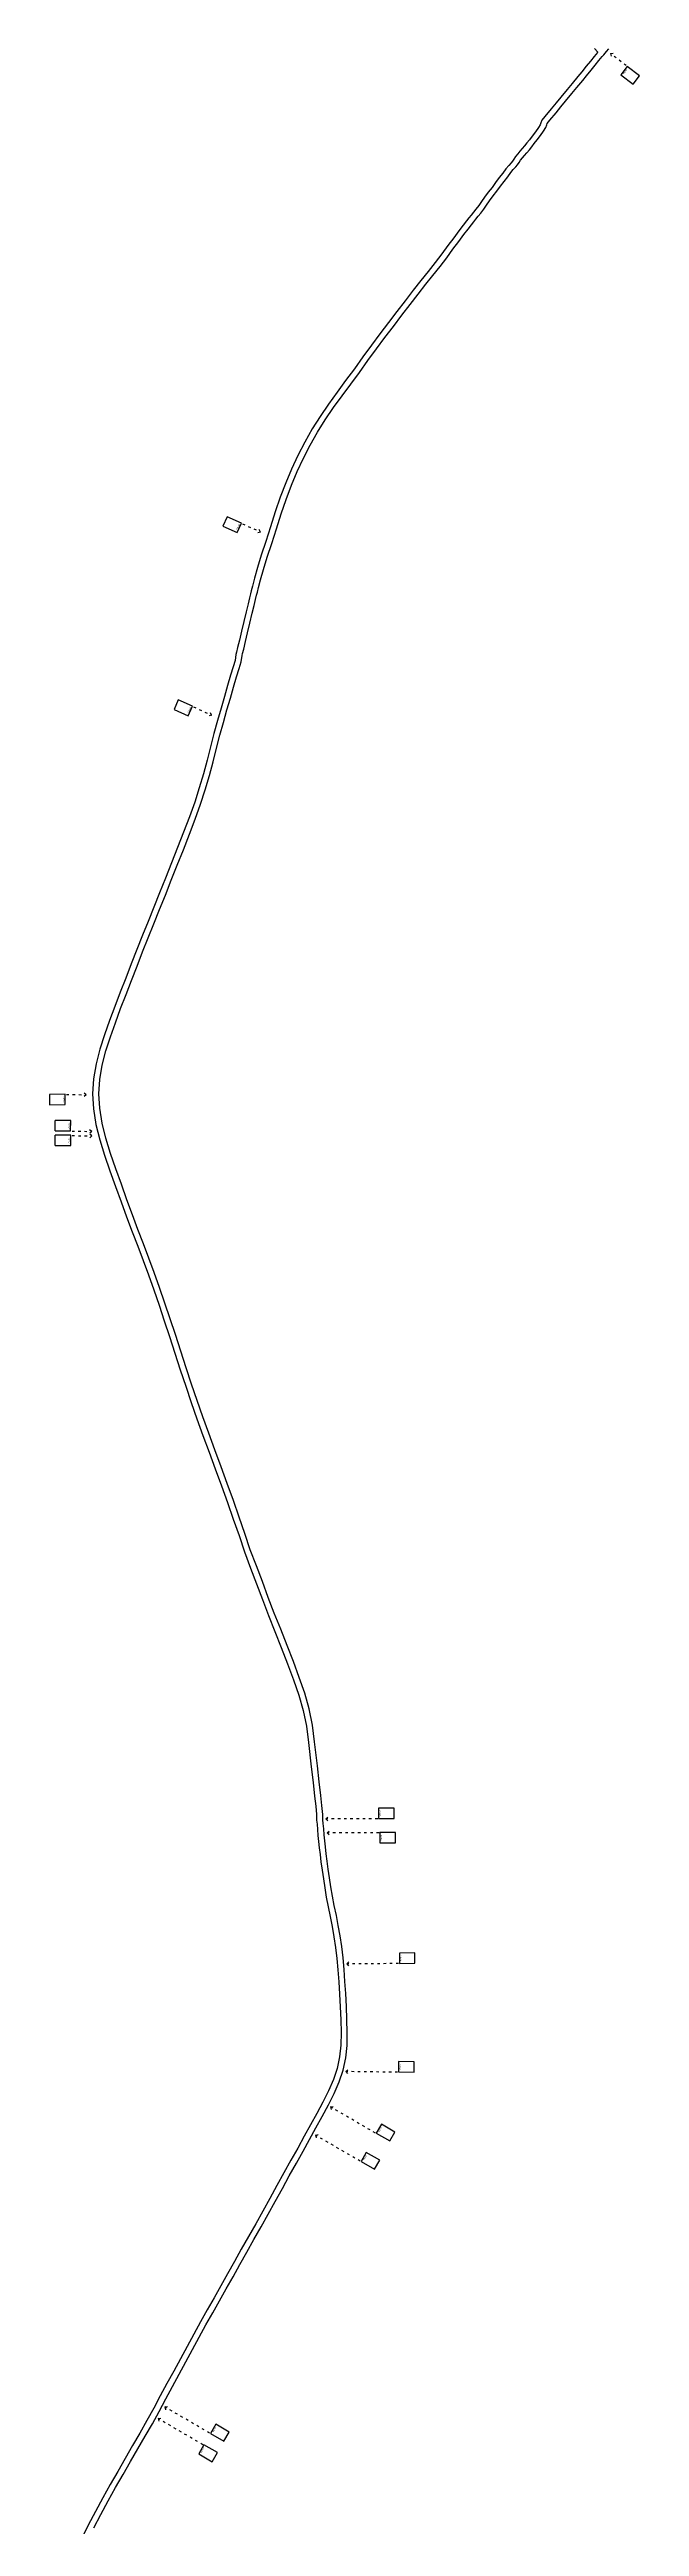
# Model space of a CAD drawing. Extents: x 714896 to 749292, y 8417558 to 8447149.
# Drawn here: x 737042 to 737611, y 8436303 to 8438690 of the extents above; entities that cross this region are included whole.
import ezdxf
from ezdxf.enums import TextEntityAlignment as Align

# ---------------------------------------------------------------- set-up
doc = ezdxf.new("R2010")
doc.units = 0
doc.header["$MEASUREMENT"] = 0
doc.linetypes.add('ACAD_ISO03W100', pattern=[30, 12, -18])
for name, color, linetype in [('LOTE', 7, 'CONTINUOUS'), ('NUM-PORTA', 7, 'CONTINUOUS'), ('QUADRA', 6, 'CONTINUOUS')]:
    doc.layers.add(name, color=color, linetype=linetype)

msp = doc.modelspace()

# ---------------------------------------------------------------- linework, layer by layer
at = {"layer": 'LOTE'}
for p, q in [((737599.2, 8438673.5), (737593.2, 8438665.5)), ((737593.2, 8438665.5), (737605.2, 8438656.5)), ((737611.2, 8438664.5), (737599.2, 8438673.5)), ((737605.2, 8438656.5), (737611.2, 8438664.5)), ((737213.6, 8438239.6), (737209.6, 8438230.4)), ((737209.6, 8438230.4), (737223.3, 8438224.4)), ((737227.4, 8438233.5), (737213.6, 8438239.6)), ((737223.3, 8438224.4), (737227.4, 8438233.5)), ((737166.5, 8438063.1), (737162.5, 8438054)), ((737180.3, 8438057.1), (737166.5, 8438063.1)), ((737176.2, 8438047.9), (737180.3, 8438057.1)), ((737162.5, 8438054), (737176.2, 8438047.9)), ((737057.4, 8437683.1), (737042.4, 8437683)), ((737042.4, 8437683), (737042.4, 8437673)), ((737057.4, 8437673.1), (737057.4, 8437683.1)), ((737042.4, 8437673), (737057.4, 8437673.1)), ((737047.8, 8437647.9), (737047.9, 8437657.9)), ((737062.9, 8437657.9), (737047.9, 8437657.9)), ((737062.8, 8437647.9), (737062.9, 8437657.9)), ((737047.8, 8437647.9), (737062.8, 8437647.9)), ((737047.9, 8437633.6), (737047.9, 8437643.6)), ((737062.9, 8437643.6), (737047.9, 8437643.6)), ((737047.9, 8437633.6), (737062.9, 8437633.6)), ((737062.9, 8437633.6), (737062.9, 8437643.6)), ((737374.6, 8436995.3), (737359.6, 8436995.2)), ((737359.6, 8436995.2), (737359.6, 8436985.2)), ((737359.6, 8436985.2), (737374.6, 8436985.3)), ((737374.6, 8436985.3), (737374.6, 8436995.3)), ((737375.9, 8436971.9), (737360.9, 8436971.8)), ((737360.9, 8436971.8), (737361, 8436961.8)), ((737361, 8436961.8), (737376, 8436961.9)), ((737376, 8436961.9), (737375.9, 8436971.9)), ((737394.7, 8436855.7), (737379.7, 8436855.6)), ((737379.7, 8436855.6), (737379.7, 8436845.6)), ((737379.7, 8436845.6), (737394.7, 8436845.7)), ((737394.7, 8436845.7), (737394.7, 8436855.7)), ((737378.9, 8436751), (737378.8, 8436741)), ((737393.9, 8436750.9), (737378.9, 8436751)), ((737393.8, 8436740.9), (737393.9, 8436750.9)), ((737378.8, 8436741), (737393.8, 8436740.9)), ((737362.4, 8436690.6), (737357.4, 8436682)), ((737357.4, 8436682), (737370.4, 8436674.5)), ((737375.4, 8436683.1), (737362.4, 8436690.6)), ((737370.4, 8436674.5), (737375.4, 8436683.1)), ((737347.8, 8436663.5), (737342.8, 8436654.8)), ((737342.8, 8436654.8), (737355.8, 8436647.3)), ((737360.8, 8436656), (737347.8, 8436663.5)), ((737355.8, 8436647.3), (737360.8, 8436656)), ((737202.6, 8436401.5), (737197.6, 8436392.8)), ((737197.6, 8436392.8), (737210.6, 8436385.3)), ((737215.6, 8436394), (737202.6, 8436401.5)), ((737210.6, 8436385.3), (737215.6, 8436394)), ((737191.2, 8436381.7), (737186.2, 8436373)), ((737186.2, 8436373), (737199.2, 8436365.5)), ((737204.2, 8436374.2), (737191.2, 8436381.7)), ((737199.2, 8436365.5), (737204.2, 8436374.2))]:
    msp.add_line(p, q, dxfattribs=at)
for points in [[(737583.1, 8438686), (737585.7, 8438686.2)], [(737583.1, 8438686), (737583.9, 8438683.5)], [(737245.8, 8438224.9), (737243.3, 8438224.2)], [(737245.8, 8438224.9), (737244.5, 8438227.2)], [(737198.7, 8438048.5), (737196.2, 8438047.7)], [(737198.7, 8438048.5), (737197.5, 8438050.8)], [(737077.8, 8437682.7), (737075.7, 8437684.3)], [(737077.8, 8437682.7), (737075.8, 8437681)], [(737083.2, 8437647.3), (737081.1, 8437648.9)], [(737083.2, 8437647.3), (737081.2, 8437645.6)], [(737083.3, 8437643), (737081.2, 8437644.6)], [(737083.3, 8437643), (737081.3, 8437641.3)], [(737308.8, 8436984.9), (737310.8, 8436986.6)], [(737308.8, 8436984.9), (737310.6, 8436983)], [(737310.1, 8436971.5), (737312.1, 8436973.2)], [(737310.1, 8436971.5), (737311.9, 8436969.6)], [(737328.9, 8436845.3), (737330.9, 8436847.1)], [(737328.9, 8436845.3), (737330.7, 8436843.4)], [(737328, 8436741.4), (737330, 8436743.1)], [(737328, 8436741.4), (737329.8, 8436739.4)], [(737313.4, 8436707.3), (737316, 8436707.8)], [(737313.4, 8436707.3), (737314, 8436704.8)], [(737298.8, 8436680.2), (737301.4, 8436680.6)], [(737298.8, 8436680.2), (737299.4, 8436677.6)], [(737153.6, 8436418.2), (737156.1, 8436418.7)], [(737153.6, 8436418.2), (737154.1, 8436415.6)], [(737147.2, 8436407), (737149.7, 8436407.5)], [(737147.2, 8436407), (737147.7, 8436404.4)]]:
    msp.add_lwpolyline(points, dxfattribs=at)
at = {"layer": 'LOTE', "color": 7, "linetype": 'ACAD_ISO03W100', "ltscale": 0.2}
for points in [[(737598.3, 8438674.4), (737583.1, 8438686)], [(737228.4, 8438232.8), (737245.8, 8438224.9)], [(737181.3, 8438056.4), (737198.7, 8438048.5)], [(737058.7, 8437682.8), (737077.8, 8437682.7)], [(737064.1, 8437647.6), (737083.2, 8437647.3)], [(737064.2, 8437643.3), (737083.3, 8437643)], [(737358.8, 8436984.9), (737308.8, 8436984.9)], [(737360.1, 8436971.5), (737310.1, 8436971.5)], [(737378.9, 8436845.4), (737328.9, 8436845.3)], [(737378, 8436740.7), (737328, 8436741.4)], [(737356.6, 8436682.1), (737313.4, 8436707.3)], [(737342, 8436655), (737298.8, 8436680.2)], [(737196.8, 8436393), (737153.6, 8436418.2)], [(737190.3, 8436381.8), (737147.2, 8436407)]]:
    msp.add_lwpolyline(points, dxfattribs=at)
at = {"layer": 'QUADRA'}
for points in [[(737567.8, 8438690.7), (737571, 8438687.3), (737570.6, 8438686.8), (737567.5, 8438683), (737563.9, 8438678.6), (737559.8, 8438673.7), (737555.5, 8438668.4), (737551.8, 8438663.9), (737546.2, 8438657.1), (737541.4, 8438651.3), (737535.4, 8438643.9), (737530.9, 8438638.4), (737526.1, 8438632.6), (737520, 8438625.4), (737517.1, 8438621.7), (737516, 8438619.1), (737515.5, 8438617.3), (737513.7, 8438614.8), (737510.8, 8438610.6), (737507.7, 8438606.5), (737505, 8438602.8), (737502.7, 8438599.9), (737500.4, 8438597), (737498.1, 8438594.3), (737495.9, 8438591.8), (737493.8, 8438589.3), (737491.7, 8438586.8), (737490.1, 8438584.3), (737488.7, 8438582.2), (737487.6, 8438580.8), (737485.1, 8438578.2), (737482.3, 8438574.9), (737479.3, 8438570.8), (737475.9, 8438566.4), (737472.4, 8438561.8), (737469, 8438556.9), (737465.4, 8438552.3), (737461.9, 8438547.6), (737458.8, 8438543.3), (737456.2, 8438539.4), (737453.5, 8438536), (737451.2, 8438533), (737448.8, 8438530.2), (737446.7, 8438527.6), (737444.3, 8438524.6), (737441.2, 8438520.5), (737437.1, 8438515.1), (737432.2, 8438508.3), (737426.5, 8438500.9), (737420.6, 8438492.8), (737414.3, 8438484.5), (737407.4, 8438475.9), (737400.4, 8438467.3), (737393, 8438457.8), (737385.3, 8438447.8), (737377.4, 8438437.4), (737369.2, 8438426.7), (737361, 8438416), (737352.7, 8438405), (737344.6, 8438393.6), (737336.3, 8438382.2), (737327.9, 8438370.9), (737319.6, 8438359.6), (737311.3, 8438348.2), (737303.3, 8438336.3), (737295.6, 8438324.2), (737288.4, 8438311.6), (737281.8, 8438298.7), (737275.7, 8438285.5), (737270.1, 8438272.2), (737264.8, 8438258.4), (737260.1, 8438244.2), (737255.5, 8438229.8), (737251, 8438215.7), (737246.6, 8438202.5), (737242.9, 8438190.6), (737240, 8438180.4), (737238.2, 8438172.8), (737236.9, 8438168.3), (737236.2, 8438165.3), (737235.3, 8438161.4), (737233.8, 8438155.6), (737232, 8438148), (737229.7, 8438138.7), (737227.4, 8438129.3), (737225.5, 8438120.6), (737223.7, 8438113.5), (737222.6, 8438109.1), (737222.1, 8438106.9), (737221.4, 8438101.1), (737219.5, 8438095), (737217, 8438086.9), (737214.1, 8438077.1), (737211.1, 8438066.5), (737207.8, 8438055.2), (737204.2, 8438043.2), (737200.9, 8438030.8), (737197.7, 8438018), (737194.4, 8438005), (737190.8, 8437991.9), (737186.8, 8437978.4), (737182.4, 8437964.6), (737177.3, 8437950.4), (737171.7, 8437935.8), (737165.9, 8437920.9), (737160, 8437906.1), (737154.1, 8437891.5), (737148.6, 8437877.2), (737143.1, 8437863.4), (737137.5, 8437849.7), (737131.9, 8437836.3), (737126.5, 8437822.6), (737121.2, 8437808.9), (737115.9, 8437795.1), (737110.6, 8437781.4), (737105.3, 8437767.8), (737100.3, 8437754.1), (737095.5, 8437740.3), (737091, 8437726.5), (737087.3, 8437712.4), (737084.9, 8437698.1), (737084, 8437683.6), (737084.9, 8437669), (737087.2, 8437654.1), (737090.8, 8437639.2), (737095.5, 8437624.4), (737100.6, 8437609.3), (737106.1, 8437594.4), (737111.4, 8437579.5), (737116.7, 8437564.9), (737122, 8437550.6), (737127.4, 8437536.8), (737132.6, 8437523), (737137.7, 8437509.2), (737142.9, 8437494.8), (737148, 8437479.9), (737153.1, 8437464.9), (737158.1, 8437449.6), (737163.2, 8437433.8), (737168.4, 8437417.6), (737173.7, 8437401.8), (737179.1, 8437386.1), (737184.5, 8437370.3), (737190.3, 8437354.4), (737196.3, 8437338.4), (737202.2, 8437322.2), (737208.1, 8437305.9), (737214, 8437289.7), (737219.5, 8437273.6), (737225.1, 8437258), (737230.4, 8437242.2), (737236.2, 8437226.6), (737241.9, 8437211.4), (737247.6, 8437196.2), (737253.5, 8437180.9), (737259.7, 8437165.3), (737265.8, 8437149.9), (737271.9, 8437134.3), (737277.6, 8437119), (737282.7, 8437104.2), (737287, 8437089.4), (737290.1, 8437074.2), (737292.1, 8437058.5), (737294.8, 8437035.2), (737296.6, 8437019.9), (737298, 8437006.9), (737299, 8436997.2), (737299.9, 8436989.1), (737299.9, 8436983.5), (737300.4, 8436979.7), (737300.9, 8436974.7), (737301.2, 8436969), (737301.7, 8436963.2), (737302.5, 8436957.1), (737303.2, 8436950.6), (737304.1, 8436943.4), (737305.2, 8436935.6), (737306.4, 8436927.2), (737307.7, 8436918.4), (737309.2, 8436909.4), (737311, 8436900.1), (737313.1, 8436890.7), (737314.9, 8436881.1), (737316.6, 8436871.2), (737318.1, 8436861.1), (737319.4, 8436850.5), (737320.4, 8436839.4), (737321.2, 8436827.9), (737322, 8436816.1), (737322.7, 8436803.9), (737323.2, 8436791.4), (737323.5, 8436778.9), (737323.3, 8436766.9), (737322, 8436755.5), (737319.7, 8436744.5), (737316.1, 8436733.6), (737311.5, 8436722.8), (737306, 8436712), (737300, 8436701.1), (737294.1, 8436690.2), (737288, 8436679), (737281.8, 8436667.7), (737275.2, 8436655.9), (737268.4, 8436643.8), (737261.6, 8436631.5), (737254.8, 8436619.2), (737248, 8436606.9), (737241.2, 8436594.6), (737234.2, 8436582.4), (737227.3, 8436570.2), (737220.7, 8436558.3), (737214, 8436546.4), (737207.6, 8436534.8), (737201, 8436523.3), (737194.5, 8436511.8), (737188, 8436500.1), (737181.4, 8436488.3), (737175, 8436476.4), (737168.6, 8436464.5), (737162.1, 8436452.6), (737155.6, 8436440.7), (737149.2, 8436428.8), (737142.9, 8436416.9), (737136.3, 8436405.1), (737129.5, 8436393.1), (737122.5, 8436381), (737115.4, 8436368.6), (737108.2, 8436356.1), (737100.9, 8436343.4), (737093.7, 8436330.6), (737086.7, 8436317.5), (737079.8, 8436304.4), (737073.2, 8436291.1)], [(737085.2, 8436301.7), (737092, 8436314.7), (737099, 8436327.7), (737106.1, 8436340.5), (737113.4, 8436353.1), (737120.6, 8436365.6), (737127.7, 8436378), (737134.7, 8436390.1), (737141.6, 8436402.1), (737148.2, 8436414), (737154.5, 8436425.9), (737160.9, 8436437.9), (737167.4, 8436449.7), (737173.9, 8436461.6), (737180.3, 8436473.5), (737186.7, 8436485.4), (737193.2, 8436497.2), (737199.7, 8436508.9), (737206.3, 8436520.4), (737212.8, 8436531.9), (737219.3, 8436543.5), (737225.9, 8436555.4), (737232.6, 8436567.3), (737239.4, 8436579.5), (737246.4, 8436591.7), (737253.3, 8436604), (737260.1, 8436616.2), (737266.9, 8436628.6), (737273.6, 8436640.9), (737280.4, 8436653), (737287, 8436664.8), (737293.2, 8436676.1), (737299.3, 8436687.3), (737305.3, 8436698.2), (737311.3, 8436709.2), (737316.9, 8436720.3), (737321.8, 8436731.5), (737325.5, 8436742.9), (737328, 8436754.5), (737329.3, 8436766.5), (737329.5, 8436778.9), (737329.2, 8436791.6), (737328.7, 8436804.2), (737328, 8436816.5), (737327.2, 8436828.3), (737326.4, 8436839.8), (737325.4, 8436851.1), (737324.1, 8436861.9), (737322.5, 8436872.2), (737320.8, 8436882.1), (737319, 8436891.9), (737316.9, 8436901.3), (737315.1, 8436910.5), (737313.6, 8436919.3), (737312.4, 8436928.1), (737311.1, 8436936.5), (737310.1, 8436944.2), (737309.2, 8436951.3), (737308.5, 8436957.9), (737307.7, 8436963.8), (737307.2, 8436969.5), (737306.8, 8436975.2), (737306.3, 8436980.4), (737305.9, 8436983.9), (737305.9, 8436986.2), (737305.9, 8436989.1), (737305, 8436997.9), (737304, 8437007.5), (737302.5, 8437020.6), (737300.8, 8437035.9), (737298, 8437059.2), (737296, 8437075.2), (737292.8, 8437090.8), (737288.4, 8437106), (737283.2, 8437121.1), (737277.5, 8437136.4), (737271.4, 8437152), (737265.3, 8437167.6), (737259.1, 8437183.1), (737253.2, 8437198.3), (737247.6, 8437213.5), (737241.8, 8437228.7), (737236, 8437244.2), (737230.7, 8437260), (737225.1, 8437275.6), (737219.7, 8437291.7), (737213.7, 8437307.9), (737207.8, 8437324.2), (737201.9, 8437340.5), (737196, 8437356.5), (737190.2, 8437372.3), (737184.8, 8437388), (737179.4, 8437403.7), (737174.1, 8437419.5), (737168.9, 8437435.7), (737163.8, 8437451.5), (737158.8, 8437466.8), (737153.7, 8437481.8), (737148.5, 8437496.8), (737143.3, 8437511.3), (737138.3, 8437525.1), (737133, 8437538.9), (737127.6, 8437552.8), (737122.4, 8437567), (737117, 8437581.5), (737111.7, 8437596.4), (737106.3, 8437611.3), (737101.2, 8437626.2), (737096.6, 8437640.8), (737093.1, 8437655.3), (737090.8, 8437669.7), (737090.1, 8437683.6), (737090.9, 8437697.4), (737093.2, 8437711.1), (737096.7, 8437724.9), (737101.2, 8437738.4), (737106, 8437752.1), (737110.9, 8437765.7), (737116.2, 8437779.3), (737121.5, 8437792.9), (737126.8, 8437806.7), (737132.1, 8437820.4), (737137.4, 8437834), (737143, 8437847.4), (737148.6, 8437861.1), (737154.1, 8437875), (737159.7, 8437889.3), (737165.5, 8437903.9), (737171.5, 8437918.7), (737177.3, 8437933.7), (737182.9, 8437948.3), (737188, 8437962.7), (737192.5, 8437976.6), (737196.6, 8437990.3), (737200.2, 8438003.5), (737203.5, 8438016.6), (737206.7, 8438029.3), (737210, 8438041.5), (737213.5, 8438053.6), (737216.8, 8438064.8), (737219.9, 8438075.4), (737222.8, 8438085.2), (737225.2, 8438093.3), (737227.3, 8438099.8), (737228, 8438105.9), (737228.5, 8438107.7), (737229.6, 8438112.1), (737231.3, 8438119.3), (737233.2, 8438127.9), (737235.5, 8438137.2), (737237.8, 8438146.6), (737239.6, 8438154.2), (737241.1, 8438159.9), (737242.1, 8438163.9), (737242.8, 8438166.8), (737244, 8438171.4), (737245.8, 8438178.9), (737248.6, 8438188.9), (737252.3, 8438200.7), (737256.7, 8438213.9), (737261.3, 8438228), (737265.8, 8438242.4), (737270.5, 8438256.3), (737275.6, 8438269.9), (737281.2, 8438283.1), (737287.2, 8438296.1), (737293.7, 8438308.7), (737300.8, 8438321.1), (737308.3, 8438333.1), (737316.2, 8438344.8), (737324.4, 8438356.1), (737332.8, 8438367.3), (737341.1, 8438378.7), (737349.4, 8438390.1), (737357.6, 8438401.4), (737365.8, 8438412.4), (737374, 8438423), (737382.2, 8438433.7), (737390.1, 8438444.2), (737397.7, 8438454.1), (737405.1, 8438463.6), (737412.1, 8438472.1), (737419.1, 8438480.8), (737425.4, 8438489.2), (737431.3, 8438497.3), (737437, 8438504.7), (737441.9, 8438511.6), (737445.9, 8438516.8), (737449.1, 8438520.9), (737451.4, 8438523.9), (737453.4, 8438526.4), (737455.8, 8438529.2), (737458.3, 8438532.3), (737461, 8438535.9), (737463.7, 8438539.8), (737466.7, 8438544.1), (737470.2, 8438548.7), (737473.8, 8438553.4), (737477.2, 8438558.2), (737480.6, 8438562.7), (737484.1, 8438567.2), (737487.1, 8438571.2), (737489.5, 8438574.2), (737492.1, 8438576.8), (737493.6, 8438578.7), (737495.1, 8438581), (737496.6, 8438583.3), (737498.3, 8438585.5), (737500.4, 8438587.8), (737502.6, 8438590.4), (737505, 8438593.2), (737507.4, 8438596.2), (737509.8, 8438599.2), (737512.5, 8438602.9), (737515.6, 8438607.1), (737518.6, 8438611.3), (737521, 8438614.7), (737521.7, 8438617.1), (737522.3, 8438618.6), (737524.6, 8438621.6), (737530.7, 8438628.8), (737535.5, 8438634.6), (737540, 8438640.1), (737546.1, 8438647.5), (737550.9, 8438653.3), (737556.4, 8438660.1), (737560.1, 8438664.6), (737564.5, 8438669.8), (737568.6, 8438674.8), (737572.1, 8438679.2), (737575.3, 8438683), (737576.7, 8438684.8), (737578, 8438686.3), (737579.5, 8438688), (737581.5, 8438690.5)]]:
    msp.add_lwpolyline(points, dxfattribs=at)

# ---------------------------------------------------------------- texts
at = {"layer": 'NUM-PORTA'}
for rotation, p in [(233.15, (737596.5, 8438669)), (66.2133, (737224.9, 8438229.3)), (66.2133, (737177.9, 8438052.9)), (90.0798, (737056.9, 8437678.2)), (89.6664, (737062.4, 8437653)), (89.6664, (737062.4, 8437638.7)), (270.2464, (737360.1, 8436990.1)), (270.2464, (737361.4, 8436966.6)), (270.2464, (737380.2, 8436850.5)), (269.4755, (737379.4, 8436745.8)), (239.9959, (737360.3, 8436685.9)), (239.9959, (737345.7, 8436658.8)), (239.9959, (737200.5, 8436396.8)), (239.9959, (737189, 8436376.9))]:
    msp.add_text('CASA', height=1.5, rotation=rotation, dxfattribs=at).set_placement(p, align=Align.CENTER)

doc.saveas('drawing.dxf')
